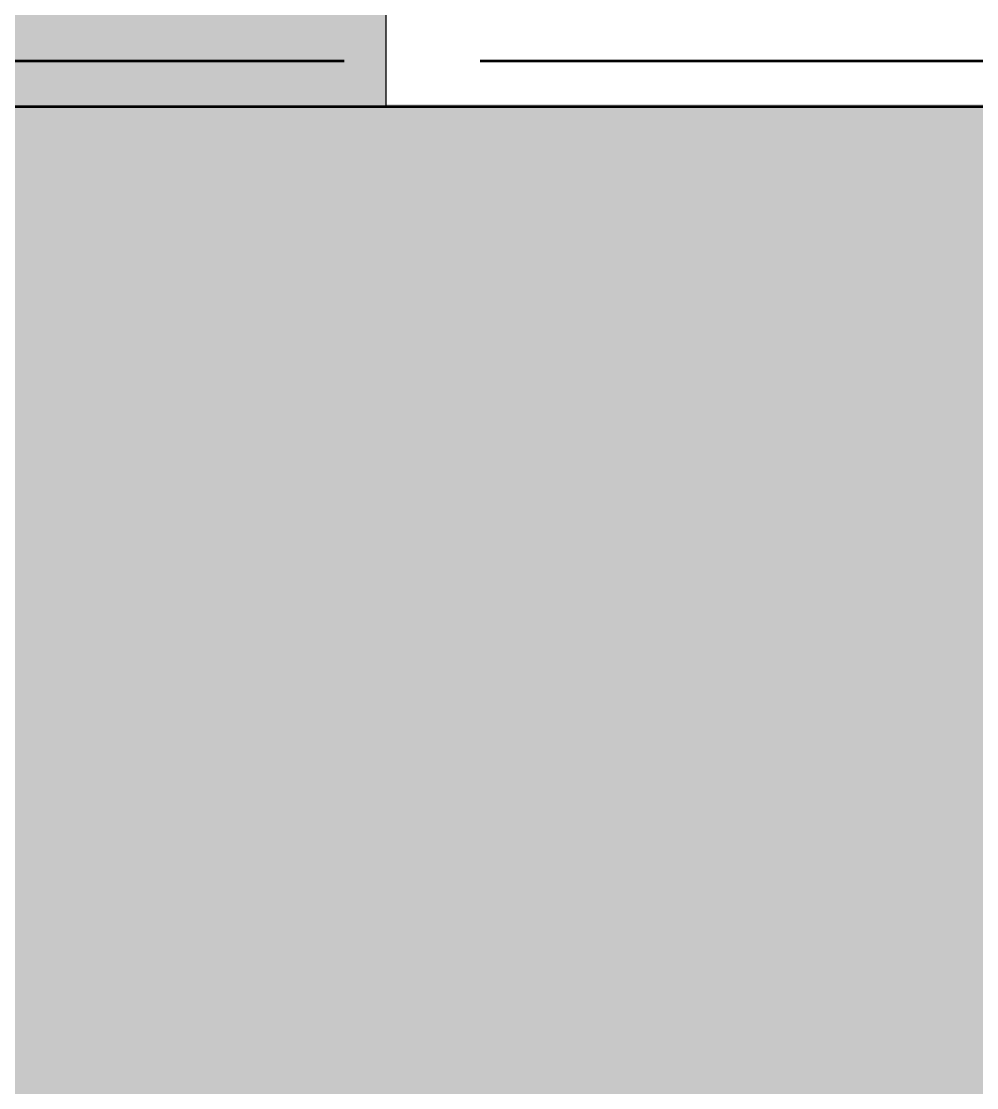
# Model space of a CAD drawing. Header units: millimetres. Extents: x -6738 to 17974, y -5679 to 4356.
# Drawn here: x 6339 to 7080, y 798 to 1626 of the extents above; entities that cross this region are included whole.
import ezdxf

# ---------------------------------------------------------------- set-up
doc = ezdxf.new("R2010")
doc.units = ezdxf.units.MM
doc.linetypes.add('DASH_494_106', pattern=[599.722222, 493.888889, -105.833333])
for name, color, linetype in [('GEOFAB', 5, 'Continuous'), ('MANHOLES', 7, 'Continuous'), ('MODULE_ART', 7, 'Continuous'), ('TANK', 7, 'Continuous')]:
    doc.layers.add(name, color=color, linetype=linetype)

# ---------------------------------------------------------------- blocks, each defined once
blk = doc.blocks.new('atlancube_face')
at = {"true_color": 0x000000}
blk.add_solid([(-1.79, -1.79), (1151.79, -1.79), (-1.79, 781.79), (1151.79, 781.79)], dxfattribs=at)

msp = doc.modelspace()

# ---------------------------------------------------------------- linework, layer by layer
at = {"layer": 'GEOFAB', "color": 5, "linetype": 'DASH_494_106', "lineweight": 53}
msp.add_lwpolyline([(-35.28, -35.28), (14985.28, -35.28), (14985.28, 1595.28), (-35.28, 1595.28)], close=True, dxfattribs=at)
at = {"layer": 'MANHOLES', "lineweight": 30}
msp.add_lwpolyline([(6021.92, 1560), (6621.92, 1560), (6621.92, 3000), (6021.92, 3000)], close=True, dxfattribs=at)
at = {"layer": 'MANHOLES', "true_color": 0xb8b8b8}
msp.add_solid([(6021.92, 1560), (6621.92, 1560), (6021.92, 3000), (6621.92, 3000)], dxfattribs=at)
at = {"layer": 'TANK', "lineweight": 53}
msp.add_lwpolyline([(0, 0), (14950, 0), (14950, 1560), (0, 1560)], close=True, dxfattribs=at)

# ---------------------------------------------------------------- block references
at = {"layer": 'MODULE_ART'}
for p in [(5750, 780), (6900, 780)]:
    msp.add_blockref('atlancube_face', p, dxfattribs=at)

doc.saveas('drawing.dxf')
